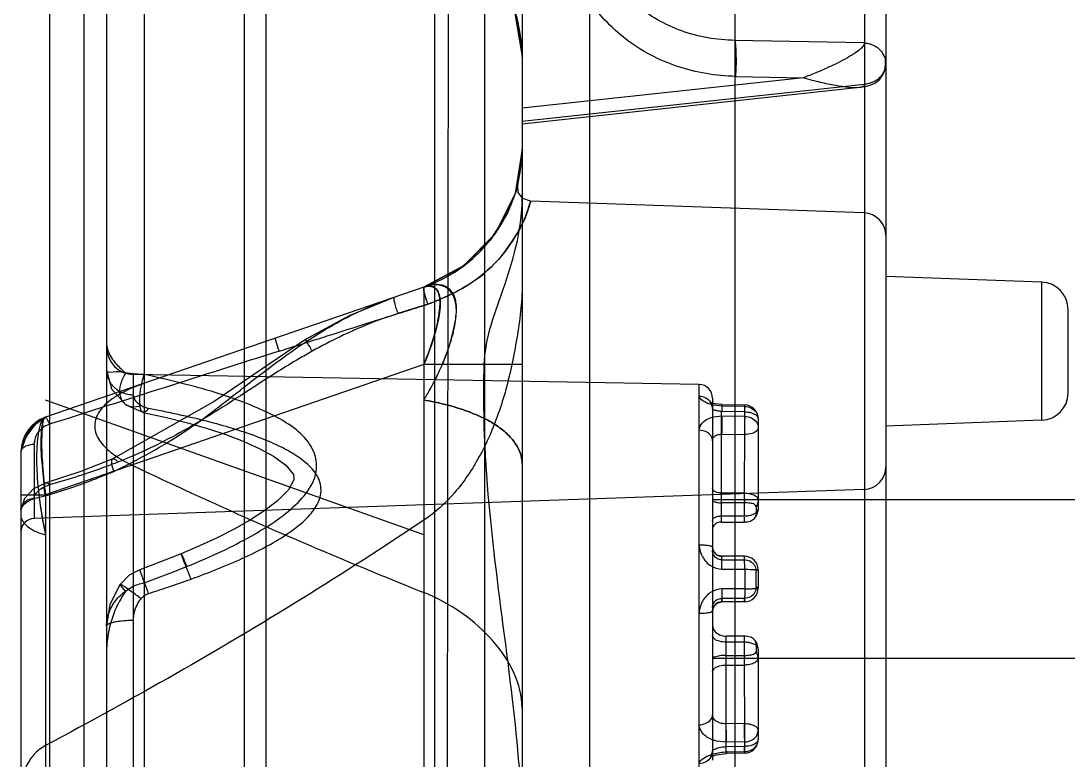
# Model space of a CAD drawing. Header units: millimetres. Extents: x 2588 to 3182, y 1243 to 1719.
# Drawn here: x 3063.97 to 3087.06, y 1450.05 to 1466.35 of the extents above; entities that cross this region are included whole.
import ezdxf

# ---------------------------------------------------------------- set-up
doc = ezdxf.new("R2010")
doc.units = ezdxf.units.MM

msp = doc.modelspace()

# ---------------------------------------------------------------- linework, layer by layer
at = {"color": 6, "linetype": 'Continuous'}
for p, q in [((3064.6, 1329.21), (3064.6, 1649.21)), ((3065.855, 1594.741), (3065.855, 1415.981)), ((3066.685, 1580.05), (3066.685, 1439.898)), ((3075.021, 1577.657), (3075.021, 1440.874)), ((3082.576, 1553.105), (3082.576, 1435.377)), ((3083.04, 1552.602), (3083.04, 1435.879)), ((3079.712, 1551.921), (3079.712, 1436.56)), ((3076.508, 1548.511), (3076.508, 1439.971)), ((3073.091, 1543.17), (3073.091, 1445.311)), ((3074.19, 1490.182), (3074.19, 1438.347)), ((3073.415, 1486.563), (3073.36, 1445.29)), ((3065.352, 1472.542), (3065.352, 1445.263)), ((3068.893, 1468.369), (3068.893, 1414.562)), ((3069.367, 1468.241), (3069.367, 1415.003)), ((3074.868, 1466.542), (3075.02, 1465.565)), ((3082.568, 1465.866), (3079.712, 1465.922)), ((3081.224, 1465.097), (3075.021, 1464.425)), ((3079.727, 1465.126), (3081.224, 1465.097)), ((3075.021, 1464.136), (3082.575, 1464.955)), ((3075.021, 1464.08), (3082.463, 1464.886)), ((3075.02, 1463.522), (3074.868, 1462.544)), ((3082.56, 1462.115), (3075.208, 1462.372)), ((3073.73, 1460.946), (3072.852, 1460.481)), ((3086.485, 1460.587), (3083.043, 1460.716)), ((3072.852, 1460.481), (3064.508, 1457.608)), ((3072.852, 1460.481), (3072.852, 1445.386)), ((3086.485, 1457.544), (3086.485, 1460.587)), ((3072.939, 1460.103), (3072.28, 1459.895)), ((3087.063, 1458.144), (3087.063, 1459.988)), ((3072.852, 1458.77), (3064.508, 1455.897)), ((3075.021, 1458.77), (3072.852, 1458.77)), ((3066.447, 1449.53), (3066.447, 1458.552)), ((3078.925, 1458.334), (3066.447, 1458.552)), ((3078.925, 1449.748), (3078.925, 1458.334)), ((3072.851, 1455.017), (3064.508, 1457.986)), ((3079.221, 1458.032), (3079.221, 1450.049)), ((3066.279, 1457.886), (3066.653, 1457.719)), ((3079.422, 1455.298), (3079.422, 1457.737)), ((3079.925, 1457.729), (3079.422, 1457.737)), ((3079.427, 1457.888), (3079.929, 1457.88)), ((3079.93, 1457.847), (3079.428, 1457.854)), ((3079.925, 1455.434), (3079.93, 1457.847)), ((3079.428, 1457.638), (3079.93, 1457.631)), ((3080.226, 1457.579), (3080.226, 1455.585)), ((3086.485, 1457.544), (3083.043, 1457.416)), ((3079.422, 1457.234), (3079.925, 1457.227)), ((3064.256, 1457.015), (3064.256, 1455.377)), ((3063.966, 1456.848), (3063.966, 1448.611)), ((3063.966, 1455.897), (3064.508, 1455.897)), ((3082.56, 1456.017), (3064.256, 1455.377)), ((3064.508, 1455.897), (3064.508, 1449.373)), ((3079.925, 1455.937), (3079.422, 1455.937)), ((3141.795, 1455.791), (3079.221, 1455.791)), ((3079.422, 1455.724), (3079.422, 1455.765)), ((3079.925, 1455.724), (3079.422, 1455.724)), ((3079.925, 1455.786), (3079.925, 1455.744)), ((3080.181, 1455.64), (3080.181, 1455.456)), ((3079.422, 1455.434), (3079.925, 1455.434)), ((3079.925, 1455.298), (3079.925, 1455.407)), ((3079.422, 1455.298), (3079.925, 1455.298)), ((3067.5, 1454.598), (3066.586, 1454.247)), ((3079.422, 1454.543), (3079.422, 1454.466)), ((3079.925, 1454.543), (3079.422, 1454.543)), ((3079.422, 1454.466), (3079.925, 1454.466)), ((3079.925, 1454.466), (3079.925, 1454.542)), ((3079.428, 1454.257), (3079.93, 1454.257)), ((3079.93, 1454.257), (3079.93, 1453.825)), ((3080.181, 1453.857), (3080.181, 1454.225)), ((3080.226, 1454.242), (3080.226, 1453.84)), ((3079.93, 1453.825), (3079.428, 1453.825)), ((3079.422, 1453.615), (3079.422, 1453.538)), ((3079.925, 1453.615), (3079.422, 1453.615)), ((3079.925, 1453.538), (3079.422, 1453.538)), ((3079.925, 1453.54), (3079.925, 1453.615)), ((3079.523, 1450.346), (3079.523, 1452.783)), ((3079.925, 1452.783), (3079.523, 1452.783)), ((3079.925, 1452.648), (3079.523, 1452.648)), ((3079.925, 1452.674), (3079.925, 1452.783)), ((3079.93, 1450.235), (3079.925, 1452.648)), ((3080.181, 1452.626), (3080.181, 1452.442)), ((3080.226, 1452.497), (3080.226, 1450.503)), ((3141.795, 1452.291), (3079.221, 1452.291)), ((3079.523, 1452.358), (3079.925, 1452.358)), ((3079.523, 1452.296), (3079.523, 1452.338)), ((3079.523, 1452.145), (3079.925, 1452.145)), ((3079.925, 1452.358), (3079.925, 1452.317)), ((3079.925, 1450.855), (3079.523, 1450.849)), ((3079.523, 1450.346), (3079.925, 1450.352)), ((3079.93, 1450.451), (3079.528, 1450.445)), ((3079.929, 1450.202), (3079.527, 1450.196)), ((3079.528, 1450.229), (3079.93, 1450.235))]:
    msp.add_line(p, q, dxfattribs=at)
for points in [[(3074.015, 1467.9), (3074.56, 1467.223), (3074.904, 1466.423), (3075.02, 1465.565)], [(3074.348, 1467.533), (3074.848, 1466.605), (3075.02, 1465.565)], [(3082.467, 1464.886), (3082.598, 1464.905), (3082.715, 1464.937), (3082.798, 1464.978), (3082.852, 1465.016), (3082.908, 1465.069), (3082.956, 1465.131), (3082.984, 1465.179), (3083.012, 1465.242), (3083.026, 1465.291), (3083.039, 1465.392), (3083.035, 1465.469)], [(3082.887, 1465.047), (3082.915, 1465.077), (3082.955, 1465.13), (3082.988, 1465.189), (3083.019, 1465.266), (3083.032, 1465.325)], [(3074.925, 1462.744), (3074.879, 1462.579), (3074.706, 1462.135), (3074.323, 1461.522), (3073.687, 1460.914), (3072.852, 1460.481)], [(3074.868, 1462.544), (3074.423, 1461.655), (3073.73, 1460.946)], [(3074.876, 1462.568), (3074.696, 1462.113), (3074.311, 1461.506)], [(3075.208, 1462.372), (3075.036, 1462.433), (3074.935, 1462.569), (3074.925, 1462.744)], [(3072.192, 1460.254), (3071.207, 1459.848), (3070.243, 1459.323)], [(3070.243, 1459.324), (3068.229, 1457.957), (3065.992, 1456.693)], [(3065.855, 1458.648), (3065.964, 1458.234), (3066.278, 1457.887)], [(3079.427, 1457.888), (3079.279, 1457.904), (3079.185, 1457.934), (3079.163, 1457.945), (3079.194, 1457.905), (3079.221, 1457.802)], [(3066.664, 1457.716), (3067.174, 1457.601), (3067.643, 1457.483), (3068.079, 1457.358), (3068.485, 1457.226), (3068.866, 1457.082), (3069.22, 1456.924), (3069.538, 1456.749), (3069.805, 1456.554), (3069.974, 1456.348), (3069.987, 1456.226), (3069.865, 1456.01), (3069.62, 1455.76), (3069.326, 1455.535), (3069.01, 1455.332), (3068.666, 1455.139), (3068.295, 1454.951), (3067.904, 1454.771), (3067.5, 1454.598)], [(3064.507, 1457.609), (3064.261, 1457.434), (3064.071, 1457.179), (3063.966, 1456.855)], [(3064.507, 1457.608), (3064.319, 1457.487), (3064.158, 1457.316), (3064.034, 1457.105), (3063.966, 1456.858)], [(3064.508, 1457.608), (3064.229, 1457.443), (3064.036, 1457.176), (3063.966, 1456.847)], [(3065.993, 1456.693), (3065.283, 1456.416), (3064.519, 1456.165)], [(3064.52, 1456.165), (3064.241, 1456.029), (3064.042, 1455.819), (3063.966, 1455.558)], [(3079.422, 1454.543), (3079.322, 1454.57), (3079.246, 1454.647), (3079.221, 1454.744)], [(3066.586, 1454.247), (3066.353, 1454.124), (3066.149, 1453.917)], [(3066.149, 1453.917), (3065.926, 1453.478), (3065.855, 1453.01)], [(3079.221, 1453.34), (3079.247, 1453.435), (3079.322, 1453.512), (3079.422, 1453.538)], [(3079.221, 1450.253), (3079.185, 1450.13), (3079.179, 1450.118), (3079.299, 1450.165), (3079.527, 1450.196)]]:
    msp.add_lwpolyline(points, dxfattribs=at)
for centre, radius, start, end in [((3071.805, 1465.565), 3.216, 0, 70.9999), ((3071.805, 1463.522), 3.216, 289, 360), ((3082.543, 1461.615), 0.5, 0, 88), ((3086.463, 1459.988), 0.6, 0, 87.8631), ((3804.612, -859.08), 2431.863, 107.5909, 107.716061), ((3066.458, 1459.155), 0.603, 180, 269), ((3078.92, 1458.032), 0.301, 0, 88.9997), ((3086.463, 1458.144), 0.6, 272.1369, 0), ((3079.925, 1457.579), 0.301, 359.9996, 89.1332), ((3064.77, 1456.848), 0.804, 109.0006, 180), ((3082.543, 1456.516), 0.5, 272, 0), ((3073.735, 1457.027), 9.443, 188.3479, 192.2847), ((3064.267, 1455.076), 0.301, 92, 179.9872), ((3079.924, 1455.585), 0.302, 317.9783, 359.9671), ((3079.422, 1454.744), 0.201, 180, 270), ((3079.925, 1454.242), 0.301, 0.0001, 90), ((3059.144, 1475.101), 22.447, 289.6318, 292.198), ((3079.925, 1453.84), 0.301, 270, 0), ((3079.422, 1453.337), 0.201, 90, 179.9994), ((3079.924, 1452.497), 0.302, 359.3627, 42.0259), ((3079.925, 1450.503), 0.301, 270.8672, 359.9565)]:
    msp.add_arc(centre, radius, start, end, dxfattribs=at)
for points, knots in [([(3079.727, 1465.126), (3079.293, 1465.137), (3078.428, 1465.28), (3077.276, 1465.882), (3076.406, 1466.82), (3075.939, 1467.996), (3075.944, 1469.265), (3076.414, 1470.465), (3077.277, 1471.456), (3078.419, 1472.14), (3079.289, 1472.351), (3079.727, 1472.394)], [0, 0, 0, 0, 0.11352, 0.225022, 0.33366, 0.440617, 0.547809, 0.657436, 0.770049, 0.884993, 1, 1, 1, 1]), ([(3079.712, 1465.922), (3079.514, 1465.924), (3079.116, 1465.961), (3078.539, 1466.112), (3078.003, 1466.358), (3077.527, 1466.688), (3077.128, 1467.092), (3076.819, 1467.557), (3076.609, 1468.067), (3076.503, 1468.603), (3076.504, 1469.15), (3076.61, 1469.694), (3076.821, 1470.22), (3077.13, 1470.71), (3077.527, 1471.147), (3078.001, 1471.517), (3078.536, 1471.809), (3079.112, 1472.011), (3079.512, 1472.083), (3079.712, 1472.103)], [0, 0, 0, 0, 0.06074, 0.121573, 0.181677, 0.240354, 0.297756, 0.354397, 0.41022, 0.46538, 0.520573, 0.576591, 0.634056, 0.692947, 0.752855, 0.813953, 0.87617, 0.938535, 1, 1, 1, 1]), ([(3079.712, 1465.922), (3079.721, 1465.878), (3079.732, 1465.765), (3079.74, 1465.571), (3079.739, 1465.349), (3079.732, 1465.198), (3079.727, 1465.126)], [0, 0, 0, 0, 0.167354, 0.428349, 0.730794, 1, 1, 1, 1]), ([(3082.568, 1465.866), (3082.569, 1465.857), (3082.567, 1465.84), (3082.545, 1465.79), (3082.474, 1465.721), (3082.379, 1465.65), (3082.282, 1465.588), (3082.16, 1465.515), (3082, 1465.431), (3081.869, 1465.367), (3081.806, 1465.339)], [0, 0, 0, 0, 0.026231, 0.053112, 0.172316, 0.331379, 0.428794, 0.537141, 0.783002, 1, 1, 1, 1]), ([(3082.568, 1465.866), (3082.59, 1465.864), (3082.637, 1465.859), (3082.709, 1465.84), (3082.785, 1465.809), (3082.847, 1465.77), (3082.895, 1465.731), (3082.941, 1465.684), (3082.98, 1465.628), (3083.01, 1465.566), (3083.027, 1465.517), (3083.037, 1465.465), (3083.041, 1465.412), (3083.038, 1465.358), (3083.029, 1465.306), (3083.013, 1465.256), (3082.984, 1465.194), (3082.946, 1465.139), (3082.9, 1465.092), (3082.853, 1465.052), (3082.792, 1465.013), (3082.716, 1464.981), (3082.645, 1464.962), (3082.598, 1464.956), (3082.576, 1464.955)], [0, 0, 0, 0, 0.046256, 0.097862, 0.154907, 0.217152, 0.250076, 0.284033, 0.354368, 0.390541, 0.427135, 0.463994, 0.500969, 0.537915, 0.574694, 0.611161, 0.647172, 0.717122, 0.750881, 0.783617, 0.845535, 0.902343, 0.953804, 1, 1, 1, 1]), ([(3081.806, 1465.339), (3081.789, 1465.331), (3081.687, 1465.284), (3081.493, 1465.201), (3081.315, 1465.131), (3081.224, 1465.097)], [0, 0, 0, 0, 0.089933, 0.537097, 1, 1, 1, 1]), ([(3081.224, 1465.097), (3081.348, 1465.063), (3081.581, 1465.001), (3081.916, 1464.933), (3082.204, 1464.888), (3082.384, 1464.878), (3082.463, 1464.886)], [0, 0, 0, 0, 0.305384, 0.575109, 0.811241, 1, 1, 1, 1]), ([(3082.463, 1464.886), (3082.472, 1464.887), (3082.495, 1464.89), (3082.528, 1464.898), (3082.558, 1464.912), (3082.576, 1464.931), (3082.577, 1464.947), (3082.576, 1464.955)], [0, 0, 0, 0, 0.184467, 0.476047, 0.693875, 0.851458, 1, 1, 1, 1]), ([(3072.939, 1460.103), (3073.277, 1460.222), (3073.884, 1460.511), (3074.558, 1461.095), (3074.963, 1461.733), (3075.108, 1462.042), (3075.237, 1462.466), (3075.097, 1462.016), (3074.949, 1461.707), (3074.544, 1461.086), (3073.886, 1460.51), (3073.284, 1460.233), (3072.939, 1460.103)], [0, 0, 0, 0, 0.161201, 0.296302, 0.404408, 0.473014, 0.499997, 0.527582, 0.603455, 0.708008, 0.834248, 1, 1, 1, 1]), ([(3074.186, 1458.77), (3074.193, 1459.035), (3074.298, 1459.597), (3074.611, 1460.439), (3074.923, 1461.389), (3075.021, 1462.089), (3075.021, 1462.455)], [0, 0, 0, 0, 0.209591, 0.447251, 0.71033, 1, 1, 1, 1]), ([(3072.852, 1460.481), (3072.849, 1460.479), (3072.844, 1460.471), (3072.844, 1460.446), (3072.847, 1460.417), (3072.853, 1460.384), (3072.859, 1460.355), (3072.867, 1460.324), (3072.88, 1460.275), (3072.903, 1460.2), (3072.926, 1460.138), (3072.939, 1460.103)], [0, 0, 0, 0, 0.024394, 0.067122, 0.183452, 0.252973, 0.325359, 0.404566, 0.496728, 0.717686, 1, 1, 1, 1]), ([(3072.852, 1460.393), (3072.852, 1460.409), (3072.851, 1460.438), (3072.851, 1460.467), (3072.852, 1460.481)], [0, 0, 0, 0, 0.539168, 1, 1, 1, 1]), ([(3073.226, 1458.698), (3073.302, 1458.867), (3073.426, 1459.192), (3073.542, 1459.655), (3073.591, 1460.037), (3073.528, 1460.33), (3073.358, 1460.501), (3073.117, 1460.555), (3072.948, 1460.514), (3072.852, 1460.481)], [0, 0, 0, 0, 0.229654, 0.431175, 0.591335, 0.704984, 0.789582, 0.874043, 1, 1, 1, 1]), ([(3073.227, 1458.698), (3073.304, 1458.867), (3073.428, 1459.193), (3073.554, 1459.652), (3073.587, 1460.035), (3073.507, 1460.322), (3073.34, 1460.498), (3073.101, 1460.551), (3072.94, 1460.511), (3072.852, 1460.481)], [0, 0, 0, 0, 0.232815, 0.435022, 0.594651, 0.707694, 0.797472, 0.883365, 1, 1, 1, 1]), ([(3072.852, 1458.77), (3072.945, 1458.996), (3073.096, 1459.388), (3073.203, 1459.915), (3073.226, 1460.275), (3073.081, 1460.525), (3072.919, 1460.504), (3072.852, 1460.481)], [0, 0, 0, 0, 0.362573, 0.620833, 0.79858, 0.893601, 1, 1, 1, 1]), ([(3072.852, 1460.481), (3072.927, 1460.507), (3073.128, 1460.511), (3073.238, 1460.182), (3073.188, 1459.806), (3073.061, 1459.308), (3072.931, 1458.959), (3072.852, 1458.77)], [0, 0, 0, 0, 0.118361, 0.241718, 0.445998, 0.695318, 1, 1, 1, 1]), ([(3072.852, 1460.481), (3072.929, 1460.508), (3073.139, 1460.51), (3073.23, 1460.169), (3073.186, 1459.801), (3073.063, 1459.304), (3072.932, 1458.961), (3072.852, 1458.77)], [0, 0, 0, 0, 0.122753, 0.246818, 0.452231, 0.692083, 1, 1, 1, 1]), ([(3072.852, 1460.481), (3072.93, 1460.508), (3073.139, 1460.509), (3073.229, 1460.168), (3073.186, 1459.8), (3073.063, 1459.303), (3072.932, 1458.961), (3072.852, 1458.77)], [0, 0, 0, 0, 0.122962, 0.24732, 0.452931, 0.692565, 1, 1, 1, 1]), ([(3075.021, 1460.535), (3075.021, 1460.336), (3074.997, 1459.939), (3074.909, 1459.351), (3074.831, 1458.963), (3074.792, 1458.77)], [0, 0, 0, 0, 0.334444, 0.667924, 1, 1, 1, 1]), ([(3070.269, 1459.289), (3070.483, 1459.43), (3070.903, 1459.685), (3071.546, 1460.008), (3071.977, 1460.18), (3072.192, 1460.254)], [0, 0, 0, 0, 0.355749, 0.683257, 1, 1, 1, 1]), ([(3072.192, 1460.254), (3072.189, 1460.253), (3072.187, 1460.238), (3072.188, 1460.217), (3072.194, 1460.18), (3072.209, 1460.112), (3072.238, 1460.015), (3072.265, 1459.935), (3072.28, 1459.895)], [0, 0, 0, 0, 0.028192, 0.091309, 0.189733, 0.321409, 0.658489, 1, 1, 1, 1]), ([(3072.852, 1460.393), (3072.857, 1460.366), (3072.871, 1460.306), (3072.9, 1460.209), (3072.925, 1460.14), (3072.939, 1460.104)], [0, 0, 0, 0, 0.270436, 0.615166, 1, 1, 1, 1]), ([(3069.658, 1459.066), (3069.728, 1459.088), (3070.383, 1459.296), (3071.477, 1459.642), (3072.501, 1459.965), (3072.939, 1460.103)], [0, 0, 0, 0, 0.063985, 0.599345, 1, 1, 1, 1]), ([(3072.28, 1459.895), (3072.062, 1459.826), (3071.631, 1459.672), (3071, 1459.392), (3070.591, 1459.179), (3070.389, 1459.066)], [0, 0, 0, 0, 0.331552, 0.664118, 1, 1, 1, 1]), ([(3069.57, 1459.351), (3069.572, 1459.337), (3069.578, 1459.309), (3069.59, 1459.272), (3069.6, 1459.239), (3069.614, 1459.196), (3069.633, 1459.137), (3069.649, 1459.089), (3069.658, 1459.066)], [0, 0, 0, 0, 0.140823, 0.293101, 0.38282, 0.489077, 0.750184, 1, 1, 1, 1]), ([(3070.269, 1459.289), (3070.267, 1459.292), (3070.263, 1459.299), (3070.256, 1459.309), (3070.251, 1459.314), (3070.245, 1459.326), (3070.242, 1459.32), (3070.247, 1459.314), (3070.254, 1459.296), (3070.275, 1459.261), (3070.3, 1459.216), (3070.329, 1459.166), (3070.357, 1459.118), (3070.378, 1459.084), (3070.389, 1459.066)], [0, 0, 0, 0, 0.034468, 0.063163, 0.10387, 0.125427, 0.130472, 0.152003, 0.186452, 0.302444, 0.508351, 0.648193, 0.808798, 1, 1, 1, 1]), ([(3065.855, 1459.219), (3065.855, 1459.167), (3065.896, 1459.005), (3066.051, 1458.789), (3066.203, 1458.646), (3066.279, 1458.582)], [0, 0, 0, 0, 0.200712, 0.621802, 1, 1, 1, 1]), ([(3066.014, 1456.416), (3066.562, 1456.68), (3067.571, 1457.229), (3068.912, 1458.301), (3069.793, 1458.971), (3070.269, 1459.289)], [0, 0, 0, 0, 0.354692, 0.665918, 1, 1, 1, 1]), ([(3070.389, 1459.066), (3070.289, 1459.01), (3069.887, 1458.779), (3069.231, 1458.362), (3068.447, 1457.846), (3067.733, 1457.407), (3067.06, 1457.041), (3066.519, 1456.79), (3066.199, 1456.658), (3066.101, 1456.62)], [0, 0, 0, 0, 0.069242, 0.2815, 0.471558, 0.638681, 0.789787, 0.936575, 1, 1, 1, 1]), ([(3065.855, 1458.647), (3065.855, 1458.636), (3065.856, 1458.604), (3065.863, 1458.551), (3065.876, 1458.5), (3065.891, 1458.462), (3065.903, 1458.434), (3065.916, 1458.407), (3065.937, 1458.371), (3065.969, 1458.327), (3066.015, 1458.276), (3066.09, 1458.212), (3066.205, 1458.146), (3066.336, 1458.111), (3066.419, 1458.104), (3066.447, 1458.104)], [0, 0, 0, 0, 0.034598, 0.108462, 0.179138, 0.213276, 0.246594, 0.280057, 0.314644, 0.387206, 0.464318, 0.545828, 0.719998, 0.904323, 1, 1, 1, 1]), ([(3066.279, 1458.582), (3066.209, 1458.593), (3066.102, 1458.638), (3065.855, 1458.574), (3065.855, 1458.647)], [0, 0, 0, 0, 0.494194, 1, 1, 1, 1]), ([(3072.851, 1457.986), (3072.9, 1458.063), (3072.991, 1458.219), (3073.116, 1458.456), (3073.191, 1458.617), (3073.226, 1458.698)], [0, 0, 0, 0, 0.338439, 0.67163, 1, 1, 1, 1]), ([(3072.851, 1457.986), (3072.899, 1458.063), (3072.989, 1458.218), (3073.114, 1458.456), (3073.19, 1458.617), (3073.227, 1458.698)], [0, 0, 0, 0, 0.335089, 0.669793, 1, 1, 1, 1]), ([(3074.792, 1458.77), (3074.716, 1458.405), (3074.53, 1457.708), (3074.113, 1456.749), (3073.572, 1455.936), (3073.102, 1455.509), (3072.852, 1455.34)], [0, 0, 0, 0, 0.277745, 0.534615, 0.774981, 1, 1, 1, 1]), ([(3074.176, 1458.061), (3074.176, 1458.14), (3074.176, 1458.299), (3074.179, 1458.535), (3074.183, 1458.692), (3074.186, 1458.77)], [0, 0, 0, 0, 0.336258, 0.669575, 1, 1, 1, 1]), ([(3066.616, 1457.867), (3066.55, 1457.841), (3066.412, 1457.813), (3066.218, 1457.907), (3066.134, 1458.111), (3066.157, 1458.35), (3066.229, 1458.507), (3066.279, 1458.582)], [0, 0, 0, 0, 0.194354, 0.362222, 0.540707, 0.755592, 1, 1, 1, 1]), ([(3066.685, 1458.553), (3066.639, 1458.553), (3066.549, 1458.555), (3066.414, 1458.567), (3066.325, 1458.577), (3066.279, 1458.582)], [0, 0, 0, 0, 0.342207, 0.65895, 1, 1, 1, 1]), ([(3066.78, 1457.802), (3066.763, 1457.778), (3066.736, 1457.741), (3066.676, 1457.705), (3066.635, 1457.731), (3066.617, 1457.761), (3066.607, 1457.788), (3066.6, 1457.816), (3066.592, 1457.857), (3066.586, 1457.919), (3066.585, 1458.006), (3066.591, 1458.108), (3066.605, 1458.218), (3066.626, 1458.333), (3066.653, 1458.445), (3066.674, 1458.518), (3066.685, 1458.553)], [0, 0, 0, 0, 0.085666, 0.138841, 0.182522, 0.209621, 0.240804, 0.265634, 0.294292, 0.363795, 0.449675, 0.550182, 0.661381, 0.777603, 0.892449, 1, 1, 1, 1]), ([(3067.624, 1454.318), (3067.886, 1454.424), (3068.367, 1454.631), (3069.011, 1454.963), (3069.564, 1455.294), (3070.023, 1455.656), (3070.383, 1456.055), (3070.534, 1456.533), (3070.39, 1456.997), (3070.032, 1457.369), (3069.531, 1457.664), (3068.954, 1457.916), (3068.306, 1458.147), (3067.551, 1458.357), (3066.996, 1458.485), (3066.685, 1458.553)], [0, 0, 0, 0, 0.102113, 0.189232, 0.261788, 0.334911, 0.399873, 0.453803, 0.507706, 0.566451, 0.636811, 0.716649, 0.794063, 0.885121, 1, 1, 1, 1]), ([(3066.681, 1458.356), (3066.52, 1458.301), (3066.228, 1458.181), (3065.86, 1457.945), (3065.611, 1457.656), (3065.571, 1457.305), (3065.745, 1457.003), (3066.037, 1456.754), (3066.279, 1456.619), (3066.415, 1456.554)], [0, 0, 0, 0, 0.184363, 0.341833, 0.473315, 0.585149, 0.700005, 0.836838, 1, 1, 1, 1]), ([(3066.616, 1457.867), (3066.583, 1457.888), (3066.526, 1457.933), (3066.465, 1458.014), (3066.448, 1458.076), (3066.447, 1458.103)], [0, 0, 0, 0, 0.388451, 0.721243, 1, 1, 1, 1]), ([(3075.021, 1456.593), (3075.021, 1456.748), (3074.919, 1456.997), (3074.679, 1457.265), (3074.415, 1457.465), (3074.085, 1457.639), (3073.565, 1457.841), (3073.142, 1457.941), (3072.852, 1457.986)], [0, 0, 0, 0, 0.169135, 0.272926, 0.392454, 0.528687, 0.678702, 1, 1, 1, 1]), ([(3072.852, 1457.986), (3073.142, 1457.941), (3073.565, 1457.841), (3074.085, 1457.639), (3074.415, 1457.465), (3074.679, 1457.265), (3074.919, 1456.997), (3075.021, 1456.748), (3075.021, 1456.593)], [0, 0, 0, 0, 0.321298, 0.471313, 0.607546, 0.727074, 0.830865, 1, 1, 1, 1]), ([(3075.021, 1448.383), (3075.021, 1449.389), (3074.825, 1451.476), (3074.365, 1454.679), (3074.176, 1456.911), (3074.176, 1458.061)], [0, 0, 0, 0, 0.310383, 0.645129, 1, 1, 1, 1]), ([(3078.925, 1458.077), (3078.977, 1458.076), (3079.079, 1458.05), (3079.192, 1457.944), (3079.221, 1457.844), (3079.221, 1457.794)], [0, 0, 0, 0, 0.345373, 0.670352, 1, 1, 1, 1]), ([(3079.428, 1457.855), (3079.348, 1457.857), (3079.2, 1457.88), (3079.021, 1457.948), (3078.935, 1458.035), (3078.925, 1458.077)], [0, 0, 0, 0, 0.416103, 0.773575, 1, 1, 1, 1]), ([(3066.78, 1457.802), (3066.756, 1457.807), (3066.71, 1457.82), (3066.656, 1457.844), (3066.626, 1457.861), (3066.616, 1457.867)], [0, 0, 0, 0, 0.412503, 0.804656, 1, 1, 1, 1]), ([(3067.719, 1454.041), (3067.908, 1454.11), (3068.291, 1454.255), (3068.841, 1454.488), (3069.353, 1454.738), (3069.803, 1455.001), (3070.18, 1455.281), (3070.462, 1455.581), (3070.611, 1455.914), (3070.562, 1456.251), (3070.359, 1456.525), (3070.066, 1456.757), (3069.696, 1456.964), (3069.257, 1457.154), (3068.756, 1457.328), (3068.197, 1457.49), (3067.581, 1457.64), (3067.102, 1457.741), (3066.828, 1457.793), (3066.78, 1457.802)], [0, 0, 0, 0, 0.07557, 0.153084, 0.223523, 0.288474, 0.347875, 0.39853, 0.441347, 0.479294, 0.51978, 0.565862, 0.618422, 0.678197, 0.744511, 0.816776, 0.89556, 0.981697, 1, 1, 1, 1]), ([(3079.422, 1457.737), (3079.389, 1457.739), (3079.326, 1457.745), (3079.268, 1457.768), (3079.222, 1457.783), (3079.221, 1457.795)], [0, 0, 0, 0, 0.476311, 0.840422, 1, 1, 1, 1]), ([(3079.428, 1457.855), (3079.428, 1457.861), (3079.428, 1457.873), (3079.427, 1457.88), (3079.427, 1457.888), (3079.426, 1457.884), (3079.426, 1457.881), (3079.426, 1457.869), (3079.425, 1457.849), (3079.424, 1457.803), (3079.423, 1457.765), (3079.422, 1457.737)], [0, 0, 0, 0, 0.108356, 0.167806, 0.17713, 0.182871, 0.204113, 0.241814, 0.366307, 0.544542, 1, 1, 1, 1]), ([(3079.93, 1457.847), (3079.93, 1457.858), (3079.929, 1457.903), (3079.926, 1457.793), (3079.926, 1457.765), (3079.925, 1457.729)], [0, 0, 0, 0, 0.179515, 0.413122, 1, 1, 1, 1]), ([(3079.925, 1457.729), (3079.95, 1457.729), (3080.002, 1457.726), (3080.078, 1457.711), (3080.149, 1457.683), (3080.206, 1457.642), (3080.226, 1457.599), (3080.226, 1457.579)], [0, 0, 0, 0, 0.207131, 0.425176, 0.639501, 0.832824, 1, 1, 1, 1]), ([(3079.93, 1457.847), (3079.981, 1457.846), (3080.082, 1457.821), (3080.197, 1457.721), (3080.226, 1457.625), (3080.226, 1457.579)], [0, 0, 0, 0, 0.3499, 0.6834, 1, 1, 1, 1]), ([(3064.595, 1457.455), (3064.533, 1457.436), (3064.414, 1457.37), (3064.287, 1457.213), (3064.258, 1457.08), (3064.256, 1457.015)], [0, 0, 0, 0, 0.330831, 0.671331, 1, 1, 1, 1]), ([(3064.508, 1457.608), (3064.434, 1457.583), (3064.344, 1457.321), (3064.306, 1456.916), (3064.312, 1456.314), (3064.36, 1455.885), (3064.392, 1455.656)], [0, 0, 0, 0, 0.116625, 0.346829, 0.652611, 1, 1, 1, 1]), ([(3064.508, 1455.897), (3064.48, 1456.111), (3064.437, 1456.5), (3064.401, 1457.039), (3064.424, 1457.364), (3064.455, 1457.59), (3064.508, 1457.608)], [0, 0, 0, 0, 0.37222, 0.687295, 0.904063, 1, 1, 1, 1]), ([(3064.508, 1457.608), (3064.456, 1457.59), (3064.431, 1457.363), (3064.414, 1457.042), (3064.44, 1456.502), (3064.481, 1456.112), (3064.508, 1455.897)], [0, 0, 0, 0, 0.095402, 0.31016, 0.623994, 1, 1, 1, 1]), ([(3064.508, 1455.897), (3064.481, 1456.114), (3064.44, 1456.505), (3064.414, 1457.045), (3064.431, 1457.365), (3064.456, 1457.59), (3064.508, 1457.608)], [0, 0, 0, 0, 0.378059, 0.691891, 0.905475, 1, 1, 1, 1]), ([(3064.508, 1455.897), (3064.481, 1456.114), (3064.44, 1456.505), (3064.414, 1457.045), (3064.431, 1457.365), (3064.456, 1457.59), (3064.508, 1457.608)], [0, 0, 0, 0, 0.378057, 0.691889, 0.905474, 1, 1, 1, 1]), ([(3064.508, 1457.608), (3064.511, 1457.609), (3064.52, 1457.603), (3064.538, 1457.578), (3064.559, 1457.538), (3064.58, 1457.492), (3064.591, 1457.466), (3064.595, 1457.455)], [0, 0, 0, 0, 0.051299, 0.156928, 0.531402, 0.791748, 1, 1, 1, 1]), ([(3078.925, 1457.324), (3078.93, 1457.384), (3078.992, 1457.516), (3079.193, 1457.616), (3079.347, 1457.638), (3079.428, 1457.638)], [0, 0, 0, 0, 0.279795, 0.623208, 1, 1, 1, 1]), ([(3079.428, 1457.638), (3079.428, 1457.577), (3079.426, 1457.443), (3079.424, 1457.308), (3079.422, 1457.234)], [0, 0, 0, 0, 0.453705, 1, 1, 1, 1]), ([(3079.93, 1457.631), (3079.93, 1457.595), (3079.929, 1457.51), (3079.928, 1457.375), (3079.926, 1457.277), (3079.925, 1457.227)], [0, 0, 0, 0, 0.267678, 0.628838, 1, 1, 1, 1]), ([(3079.93, 1457.631), (3079.981, 1457.63), (3080.081, 1457.607), (3080.197, 1457.513), (3080.227, 1457.418), (3080.226, 1457.373)], [0, 0, 0, 0, 0.355588, 0.686863, 1, 1, 1, 1]), ([(3079.221, 1457.092), (3079.221, 1457.132), (3079.19, 1457.217), (3079.076, 1457.301), (3078.978, 1457.322), (3078.925, 1457.323)], [0, 0, 0, 0, 0.288204, 0.612477, 1, 1, 1, 1]), ([(3079.221, 1457.092), (3079.222, 1457.12), (3079.241, 1457.18), (3079.324, 1457.228), (3079.388, 1457.236), (3079.422, 1457.234)], [0, 0, 0, 0, 0.30479, 0.626113, 1, 1, 1, 1]), ([(3080.226, 1457.378), (3080.226, 1457.353), (3080.19, 1457.291), (3080.077, 1457.24), (3079.981, 1457.227), (3079.925, 1457.227)], [0, 0, 0, 0, 0.205748, 0.534304, 1, 1, 1, 1]), ([(3063.966, 1456.848), (3063.966, 1456.857), (3063.969, 1456.877), (3063.984, 1456.909), (3064.013, 1456.94), (3064.069, 1456.978), (3064.139, 1457.002), (3064.209, 1457.013), (3064.242, 1457.015), (3064.256, 1457.015)], [0, 0, 0, 0, 0.07243, 0.170246, 0.284727, 0.417679, 0.723668, 0.883367, 1, 1, 1, 1]), ([(3066.101, 1456.619), (3066.011, 1456.584), (3065.747, 1456.482), (3065.279, 1456.32), (3064.865, 1456.194), (3064.629, 1456.127), (3064.595, 1456.118)], [0, 0, 0, 0, 0.183044, 0.535458, 0.934627, 1, 1, 1, 1]), ([(3066.014, 1456.416), (3066.008, 1456.432), (3065.991, 1456.48), (3065.972, 1456.551), (3065.965, 1456.621), (3065.969, 1456.666), (3065.989, 1456.698), (3066.022, 1456.694), (3066.047, 1456.678), (3066.068, 1456.659), (3066.086, 1456.639), (3066.096, 1456.626), (3066.101, 1456.619)], [0, 0, 0, 0, 0.12122, 0.354047, 0.513995, 0.609371, 0.673867, 0.748063, 0.807726, 0.887961, 0.940969, 1, 1, 1, 1]), ([(3066.414, 1456.554), (3067.106, 1456.223), (3068.509, 1455.574), (3070.655, 1454.639), (3072.112, 1454.04), (3072.852, 1453.744)], [0, 0, 0, 0, 0.327382, 0.660046, 1, 1, 1, 1]), ([(3064.508, 1455.877), (3064.696, 1455.933), (3065.049, 1456.045), (3065.551, 1456.226), (3065.864, 1456.352), (3066.014, 1456.416)], [0, 0, 0, 0, 0.368188, 0.69501, 1, 1, 1, 1]), ([(3064.256, 1455.824), (3064.259, 1455.864), (3064.303, 1455.956), (3064.428, 1456.054), (3064.536, 1456.101), (3064.595, 1456.118)], [0, 0, 0, 0, 0.258412, 0.606859, 1, 1, 1, 1]), ([(3064.508, 1455.877), (3064.498, 1455.914), (3064.487, 1455.966), (3064.481, 1456.031), (3064.48, 1456.066), (3064.483, 1456.099), (3064.488, 1456.128), (3064.499, 1456.151), (3064.513, 1456.164), (3064.531, 1456.168), (3064.551, 1456.161), (3064.574, 1456.144), (3064.588, 1456.127), (3064.595, 1456.118)], [0, 0, 0, 0, 0.291329, 0.399433, 0.489069, 0.561257, 0.642679, 0.710107, 0.749674, 0.789439, 0.839029, 0.906775, 1, 1, 1, 1]), ([(3063.966, 1455.559), (3063.966, 1455.609), (3064.053, 1455.723), (3064.246, 1455.827), (3064.416, 1455.862), (3064.508, 1455.877)], [0, 0, 0, 0, 0.22764, 0.576645, 1, 1, 1, 1]), ([(3079.422, 1455.937), (3079.389, 1455.937), (3079.327, 1455.945), (3079.251, 1455.975), (3079.221, 1456.018), (3079.221, 1456.037)], [0, 0, 0, 0, 0.421326, 0.76311, 1, 1, 1, 1]), ([(3079.925, 1455.937), (3079.939, 1455.937), (3079.967, 1455.936), (3080.011, 1455.931), (3080.059, 1455.922), (3080.107, 1455.907), (3080.151, 1455.887), (3080.189, 1455.861), (3080.218, 1455.828), (3080.226, 1455.799), (3080.226, 1455.786)], [0, 0, 0, 0, 0.113549, 0.229402, 0.371113, 0.510504, 0.641438, 0.768175, 0.887761, 1, 1, 1, 1]), ([(3063.966, 1455.559), (3063.965, 1455.576), (3063.969, 1455.605), (3063.981, 1455.644), (3063.996, 1455.676), (3064.016, 1455.706), (3064.041, 1455.736), (3064.074, 1455.764), (3064.114, 1455.789), (3064.161, 1455.808), (3064.209, 1455.82), (3064.242, 1455.823), (3064.256, 1455.824)], [0, 0, 0, 0, 0.116972, 0.202297, 0.28123, 0.361269, 0.450244, 0.548787, 0.657101, 0.7747, 0.900191, 1, 1, 1, 1]), ([(3064.393, 1455.656), (3064.404, 1455.583), (3064.427, 1455.438), (3064.465, 1455.225), (3064.493, 1455.086), (3064.508, 1455.017)], [0, 0, 0, 0, 0.343289, 0.676833, 1, 1, 1, 1]), ([(3079.221, 1455.769), (3079.221, 1455.758), (3079.27, 1455.744), (3079.328, 1455.728), (3079.39, 1455.724), (3079.422, 1455.724)], [0, 0, 0, 0, 0.16272, 0.533673, 1, 1, 1, 1]), ([(3080.181, 1455.64), (3080.181, 1455.659), (3080.136, 1455.701), (3080.044, 1455.717), (3079.968, 1455.724), (3079.925, 1455.724)], [0, 0, 0, 0, 0.201756, 0.541185, 1, 1, 1, 1]), ([(3080.226, 1455.786), (3080.226, 1455.77), (3080.223, 1455.738), (3080.209, 1455.688), (3080.192, 1455.656), (3080.181, 1455.64)], [0, 0, 0, 0, 0.3105, 0.622812, 1, 1, 1, 1]), ([(3063.966, 1455.404), (3063.974, 1455.362), (3064.026, 1455.274), (3064.149, 1455.164), (3064.316, 1455.074), (3064.442, 1455.031), (3064.507, 1455.017)], [0, 0, 0, 0, 0.184355, 0.426782, 0.710598, 1, 1, 1, 1]), ([(3079.221, 1455.334), (3079.221, 1455.353), (3079.251, 1455.396), (3079.327, 1455.426), (3079.389, 1455.434), (3079.422, 1455.434)], [0, 0, 0, 0, 0.23689, 0.578674, 1, 1, 1, 1]), ([(3079.925, 1455.434), (3079.962, 1455.434), (3080.024, 1455.44), (3080.104, 1455.462), (3080.164, 1455.49), (3080.211, 1455.529), (3080.226, 1455.567), (3080.226, 1455.585)], [0, 0, 0, 0, 0.309849, 0.503115, 0.688192, 0.853785, 1, 1, 1, 1]), ([(3079.925, 1455.298), (3079.969, 1455.298), (3080.05, 1455.312), (3080.146, 1455.366), (3080.181, 1455.428), (3080.181, 1455.456)], [0, 0, 0, 0, 0.406606, 0.74397, 1, 1, 1, 1]), ([(3080.226, 1455.585), (3080.226, 1455.571), (3080.223, 1455.542), (3080.208, 1455.498), (3080.192, 1455.47), (3080.181, 1455.456)], [0, 0, 0, 0, 0.306239, 0.617236, 1, 1, 1, 1]), ([(3072.852, 1455.34), (3071.967, 1454.744), (3070.163, 1453.582), (3067.377, 1451.929), (3065.473, 1450.883), (3064.508, 1450.371)], [0, 0, 0, 0, 0.329382, 0.662529, 1, 1, 1, 1]), ([(3079.422, 1455.298), (3079.389, 1455.298), (3079.324, 1455.286), (3079.244, 1455.231), (3079.221, 1455.17), (3079.221, 1455.142)], [0, 0, 0, 0, 0.356214, 0.695477, 1, 1, 1, 1]), ([(3078.925, 1454.797), (3078.962, 1454.797), (3079.031, 1454.795), (3079.127, 1454.785), (3079.184, 1454.772), (3079.221, 1454.754), (3079.221, 1454.744)], [0, 0, 0, 0, 0.359269, 0.686319, 0.904082, 1, 1, 1, 1]), ([(3078.925, 1454.797), (3078.931, 1454.705), (3078.979, 1454.52), (3079.169, 1454.316), (3079.344, 1454.261), (3079.428, 1454.257)], [0, 0, 0, 0, 0.34594, 0.687625, 1, 1, 1, 1]), ([(3067.719, 1454.041), (3067.696, 1454.096), (3067.651, 1454.206), (3067.591, 1454.357), (3067.547, 1454.466), (3067.523, 1454.531), (3067.51, 1454.562), (3067.505, 1454.583), (3067.499, 1454.592), (3067.5, 1454.601), (3067.507, 1454.585), (3067.514, 1454.574), (3067.528, 1454.541), (3067.546, 1454.501), (3067.579, 1454.424), (3067.606, 1454.362), (3067.624, 1454.318)], [0, 0, 0, 0, 0.198424, 0.392212, 0.537052, 0.587399, 0.623504, 0.64658, 0.658445, 0.661101, 0.66931, 0.689993, 0.724934, 0.77541, 0.841361, 1, 1, 1, 1]), ([(3079.422, 1454.466), (3079.389, 1454.466), (3079.319, 1454.487), (3079.242, 1454.563), (3079.221, 1454.634), (3079.221, 1454.669)], [0, 0, 0, 0, 0.324377, 0.667333, 1, 1, 1, 1]), ([(3079.428, 1454.257), (3079.428, 1454.293), (3079.427, 1454.346), (3079.427, 1454.414), (3079.426, 1454.458), (3079.425, 1454.493), (3079.426, 1454.521), (3079.422, 1454.532), (3079.424, 1454.543), (3079.422, 1454.543)], [0, 0, 0, 0, 0.376043, 0.554846, 0.711658, 0.836449, 0.926592, 0.981324, 1, 1, 1, 1]), ([(3079.93, 1454.257), (3079.93, 1454.304), (3079.937, 1454.395), (3079.914, 1454.465), (3079.938, 1454.543), (3079.925, 1454.543)], [0, 0, 0, 0, 0.492922, 0.860108, 1, 1, 1, 1]), ([(3079.925, 1454.466), (3079.969, 1454.466), (3080.058, 1454.444), (3080.156, 1454.353), (3080.181, 1454.267), (3080.181, 1454.225)], [0, 0, 0, 0, 0.346005, 0.673856, 1, 1, 1, 1]), ([(3066.78, 1453.723), (3066.765, 1453.764), (3066.731, 1453.856), (3066.683, 1453.988), (3066.644, 1454.094), (3066.62, 1454.16), (3066.606, 1454.196), (3066.597, 1454.219), (3066.581, 1454.26), (3066.603, 1454.191), (3066.622, 1454.14), (3066.655, 1454.044), (3066.677, 1453.983), (3066.685, 1453.959)], [0, 0, 0, 0, 0.151909, 0.34131, 0.489766, 0.544977, 0.587339, 0.617615, 0.64742, 0.679877, 0.768637, 0.91196, 1, 1, 1, 1]), ([(3079.93, 1454.257), (3079.98, 1454.257), (3080.084, 1454.252), (3080.131, 1454.258), (3080.24, 1454.242), (3080.226, 1454.242)], [0, 0, 0, 0, 0.50152, 0.866424, 1, 1, 1, 1]), ([(3066.78, 1453.723), (3066.922, 1453.768), (3067.236, 1453.871), (3067.549, 1453.979), (3067.719, 1454.041)], [0, 0, 0, 0, 0.452597, 1, 1, 1, 1]), ([(3065.855, 1453.005), (3065.855, 1453.101), (3065.889, 1453.303), (3066.043, 1453.573), (3066.195, 1453.721), (3066.279, 1453.782)], [0, 0, 0, 0, 0.31268, 0.65864, 1, 1, 1, 1]), ([(3066.279, 1453.782), (3066.198, 1453.665), (3066.035, 1453.377), (3065.89, 1452.929), (3065.855, 1452.604), (3065.855, 1452.466)], [0, 0, 0, 0, 0.305841, 0.70431, 1, 1, 1, 1]), ([(3066.616, 1453.608), (3066.547, 1453.661), (3066.408, 1453.765), (3066.301, 1453.829), (3066.135, 1453.949), (3066.192, 1453.839), (3066.241, 1453.815), (3066.279, 1453.782)], [0, 0, 0, 0, 0.350748, 0.619349, 0.749008, 0.799368, 1, 1, 1, 1]), ([(3066.279, 1453.782), (3066.323, 1453.814), (3066.409, 1453.868), (3066.546, 1453.929), (3066.638, 1453.951), (3066.685, 1453.959)], [0, 0, 0, 0, 0.364367, 0.678313, 1, 1, 1, 1]), ([(3079.428, 1453.825), (3079.346, 1453.821), (3079.174, 1453.768), (3078.981, 1453.567), (3078.933, 1453.383), (3078.925, 1453.289)], [0, 0, 0, 0, 0.309469, 0.64605, 1, 1, 1, 1]), ([(3079.428, 1453.825), (3079.428, 1453.789), (3079.427, 1453.736), (3079.427, 1453.668), (3079.426, 1453.624), (3079.425, 1453.589), (3079.426, 1453.561), (3079.422, 1453.549), (3079.424, 1453.538), (3079.422, 1453.538)], [0, 0, 0, 0, 0.37594, 0.554723, 0.711537, 0.836353, 0.926533, 0.981301, 1, 1, 1, 1]), ([(3079.93, 1453.825), (3079.93, 1453.777), (3079.938, 1453.685), (3079.914, 1453.615), (3079.938, 1453.538), (3079.925, 1453.538)], [0, 0, 0, 0, 0.503839, 0.867577, 1, 1, 1, 1]), ([(3080.181, 1453.857), (3080.181, 1453.815), (3080.157, 1453.73), (3080.059, 1453.638), (3079.97, 1453.615), (3079.925, 1453.615)], [0, 0, 0, 0, 0.320679, 0.652106, 1, 1, 1, 1]), ([(3079.93, 1453.825), (3079.98, 1453.825), (3080.074, 1453.82), (3080.148, 1453.841), (3080.226, 1453.826), (3080.226, 1453.84)], [0, 0, 0, 0, 0.499918, 0.864579, 1, 1, 1, 1]), ([(3066.447, 1453.127), (3066.448, 1453.187), (3066.461, 1453.305), (3066.518, 1453.469), (3066.581, 1453.566), (3066.616, 1453.608)], [0, 0, 0, 0, 0.34269, 0.679516, 1, 1, 1, 1]), ([(3066.616, 1453.608), (3066.632, 1453.626), (3066.664, 1453.658), (3066.719, 1453.698), (3066.759, 1453.716), (3066.78, 1453.723)], [0, 0, 0, 0, 0.349146, 0.682972, 1, 1, 1, 1]), ([(3075.021, 1451.203), (3075.021, 1451.462), (3074.876, 1452.006), (3074.391, 1452.716), (3073.704, 1453.325), (3073.148, 1453.626), (3072.852, 1453.744)], [0, 0, 0, 0, 0.221454, 0.464925, 0.726931, 1, 1, 1, 1]), ([(3079.221, 1453.413), (3079.221, 1453.448), (3079.242, 1453.519), (3079.318, 1453.595), (3079.389, 1453.615), (3079.422, 1453.615)], [0, 0, 0, 0, 0.331864, 0.674927, 1, 1, 1, 1]), ([(3078.925, 1453.289), (3078.975, 1453.289), (3079.066, 1453.292), (3079.152, 1453.306), (3079.221, 1453.323), (3079.221, 1453.339)], [0, 0, 0, 0, 0.491114, 0.842323, 1, 1, 1, 1]), ([(3066.447, 1453.127), (3066.419, 1453.127), (3066.338, 1453.126), (3066.212, 1453.118), (3066.096, 1453.104), (3066.018, 1453.089), (3065.971, 1453.078), (3065.934, 1453.066), (3065.904, 1453.054), (3065.875, 1453.039), (3065.855, 1453.02), (3065.855, 1453.005)], [0, 0, 0, 0, 0.13659, 0.391301, 0.609281, 0.699348, 0.775734, 0.83865, 0.888954, 0.930102, 1, 1, 1, 1]), ([(3079.221, 1453.021), (3079.221, 1452.978), (3079.254, 1452.886), (3079.374, 1452.803), (3079.473, 1452.783), (3079.523, 1452.783)], [0, 0, 0, 0, 0.303951, 0.642205, 1, 1, 1, 1]), ([(3079.523, 1452.648), (3079.472, 1452.648), (3079.38, 1452.66), (3079.267, 1452.705), (3079.221, 1452.77), (3079.221, 1452.798)], [0, 0, 0, 0, 0.421326, 0.76311, 1, 1, 1, 1]), ([(3080.181, 1452.626), (3080.181, 1452.653), (3080.146, 1452.715), (3080.05, 1452.769), (3079.969, 1452.783), (3079.925, 1452.783)], [0, 0, 0, 0, 0.255903, 0.593152, 1, 1, 1, 1]), ([(3080.226, 1452.497), (3080.226, 1452.517), (3080.21, 1452.552), (3080.173, 1452.585), (3080.133, 1452.607), (3080.09, 1452.624), (3080.046, 1452.636), (3080.004, 1452.643), (3079.964, 1452.647), (3079.938, 1452.648), (3079.925, 1452.648)], [0, 0, 0, 0, 0.167647, 0.286385, 0.41224, 0.54063, 0.666023, 0.788822, 0.887909, 1, 1, 1, 1]), ([(3080.226, 1452.497), (3080.226, 1452.511), (3080.223, 1452.54), (3080.208, 1452.584), (3080.192, 1452.612), (3080.181, 1452.626)], [0, 0, 0, 0, 0.306236, 0.617232, 1, 1, 1, 1]), ([(3079.925, 1452.358), (3079.968, 1452.358), (3080.044, 1452.365), (3080.136, 1452.38), (3080.181, 1452.423), (3080.181, 1452.442)], [0, 0, 0, 0, 0.458549, 0.798136, 1, 1, 1, 1]), ([(3080.226, 1452.296), (3080.226, 1452.309), (3080.224, 1452.334), (3080.213, 1452.385), (3080.195, 1452.42), (3080.181, 1452.442)], [0, 0, 0, 0, 0.248248, 0.497307, 1, 1, 1, 1]), ([(3079.523, 1452.358), (3079.474, 1452.358), (3079.379, 1452.353), (3079.298, 1452.326), (3079.221, 1452.315), (3079.221, 1452.299)], [0, 0, 0, 0, 0.475255, 0.84938, 1, 1, 1, 1]), ([(3079.221, 1451.994), (3079.221, 1452.023), (3079.267, 1452.088), (3079.38, 1452.133), (3079.472, 1452.145), (3079.523, 1452.145)], [0, 0, 0, 0, 0.23689, 0.578674, 1, 1, 1, 1]), ([(3080.226, 1452.296), (3080.226, 1452.28), (3080.215, 1452.247), (3080.177, 1452.21), (3080.128, 1452.182), (3080.073, 1452.163), (3080.019, 1452.152), (3079.97, 1452.146), (3079.939, 1452.145), (3079.925, 1452.145)], [0, 0, 0, 0, 0.130575, 0.272866, 0.428587, 0.59032, 0.746764, 0.881343, 1, 1, 1, 1]), ([(3078.925, 1450.827), (3078.976, 1450.828), (3079.073, 1450.848), (3079.188, 1450.928), (3079.221, 1451.014), (3079.221, 1451.055)], [0, 0, 0, 0, 0.376044, 0.702705, 1, 1, 1, 1]), ([(3079.523, 1450.849), (3079.472, 1450.847), (3079.377, 1450.858), (3079.253, 1450.927), (3079.222, 1451.014), (3079.221, 1451.055)], [0, 0, 0, 0, 0.375635, 0.69967, 1, 1, 1, 1]), ([(3079.528, 1450.445), (3079.433, 1450.446), (3079.25, 1450.471), (3079.011, 1450.591), (3078.929, 1450.751), (3078.925, 1450.827)], [0, 0, 0, 0, 0.367756, 0.706773, 1, 1, 1, 1]), ([(3079.528, 1450.445), (3079.528, 1450.506), (3079.526, 1450.641), (3079.524, 1450.775), (3079.523, 1450.849)], [0, 0, 0, 0, 0.453625, 1, 1, 1, 1]), ([(3079.925, 1450.855), (3079.95, 1450.855), (3080.002, 1450.852), (3080.078, 1450.837), (3080.149, 1450.809), (3080.206, 1450.768), (3080.226, 1450.724), (3080.226, 1450.704)], [0, 0, 0, 0, 0.207131, 0.425176, 0.639501, 0.832824, 1, 1, 1, 1]), ([(3079.93, 1450.451), (3079.93, 1450.488), (3079.929, 1450.574), (3079.928, 1450.709), (3079.926, 1450.806), (3079.925, 1450.855)], [0, 0, 0, 0, 0.275665, 0.639615, 1, 1, 1, 1]), ([(3079.93, 1450.451), (3079.981, 1450.452), (3080.081, 1450.474), (3080.196, 1450.568), (3080.226, 1450.66), (3080.226, 1450.704)], [0, 0, 0, 0, 0.358068, 0.691859, 1, 1, 1, 1]), ([(3064.508, 1450.371), (3064.412, 1450.32), (3064.238, 1450.18), (3064.056, 1449.899), (3063.991, 1449.683), (3063.975, 1449.571)], [0, 0, 0, 0, 0.327354, 0.659939, 1, 1, 1, 1]), ([(3079.221, 1450.253), (3079.222, 1450.271), (3079.288, 1450.299), (3079.377, 1450.334), (3079.472, 1450.344), (3079.523, 1450.346)], [0, 0, 0, 0, 0.163399, 0.523387, 1, 1, 1, 1]), ([(3079.528, 1450.229), (3079.528, 1450.222), (3079.528, 1450.21), (3079.528, 1450.203), (3079.528, 1450.196), (3079.527, 1450.199), (3079.527, 1450.202), (3079.526, 1450.214), (3079.526, 1450.234), (3079.524, 1450.28), (3079.523, 1450.319), (3079.523, 1450.346)], [0, 0, 0, 0, 0.10841, 0.167889, 0.177222, 0.182957, 0.204196, 0.241896, 0.366383, 0.544607, 1, 1, 1, 1]), ([(3080.226, 1450.503), (3080.226, 1450.478), (3080.19, 1450.417), (3080.077, 1450.366), (3079.981, 1450.352), (3079.925, 1450.352)], [0, 0, 0, 0, 0.205748, 0.534304, 1, 1, 1, 1]), ([(3079.93, 1450.235), (3079.93, 1450.224), (3079.929, 1450.18), (3079.926, 1450.288), (3079.926, 1450.316), (3079.925, 1450.352)], [0, 0, 0, 0, 0.179829, 0.401705, 1, 1, 1, 1]), ([(3079.93, 1450.235), (3079.981, 1450.236), (3080.083, 1450.26), (3080.198, 1450.362), (3080.227, 1450.46), (3080.226, 1450.508)], [0, 0, 0, 0, 0.347566, 0.678715, 1, 1, 1, 1]), ([(3079.221, 1450.253), (3079.221, 1450.205), (3079.194, 1450.107), (3079.083, 1449.997), (3078.979, 1449.968), (3078.925, 1449.967)], [0, 0, 0, 0, 0.319074, 0.643465, 1, 1, 1, 1]), ([(3078.925, 1449.968), (3078.93, 1450.016), (3079.043, 1450.117), (3079.25, 1450.198), (3079.432, 1450.225), (3079.528, 1450.229)], [0, 0, 0, 0, 0.212903, 0.57915, 1, 1, 1, 1])]:
    msp.add_open_spline(points, degree=3, knots=knots, dxfattribs=at)
for points in [[(3080.226, 1454.242), (3080.226, 1454.226), (3080.197, 1454.228), (3080.181, 1454.225)], [(3080.226, 1453.84), (3080.226, 1453.856), (3080.197, 1453.854), (3080.181, 1453.857)]]:
    msp.add_open_spline(points, degree=3, dxfattribs=at)

doc.saveas('drawing.dxf')
